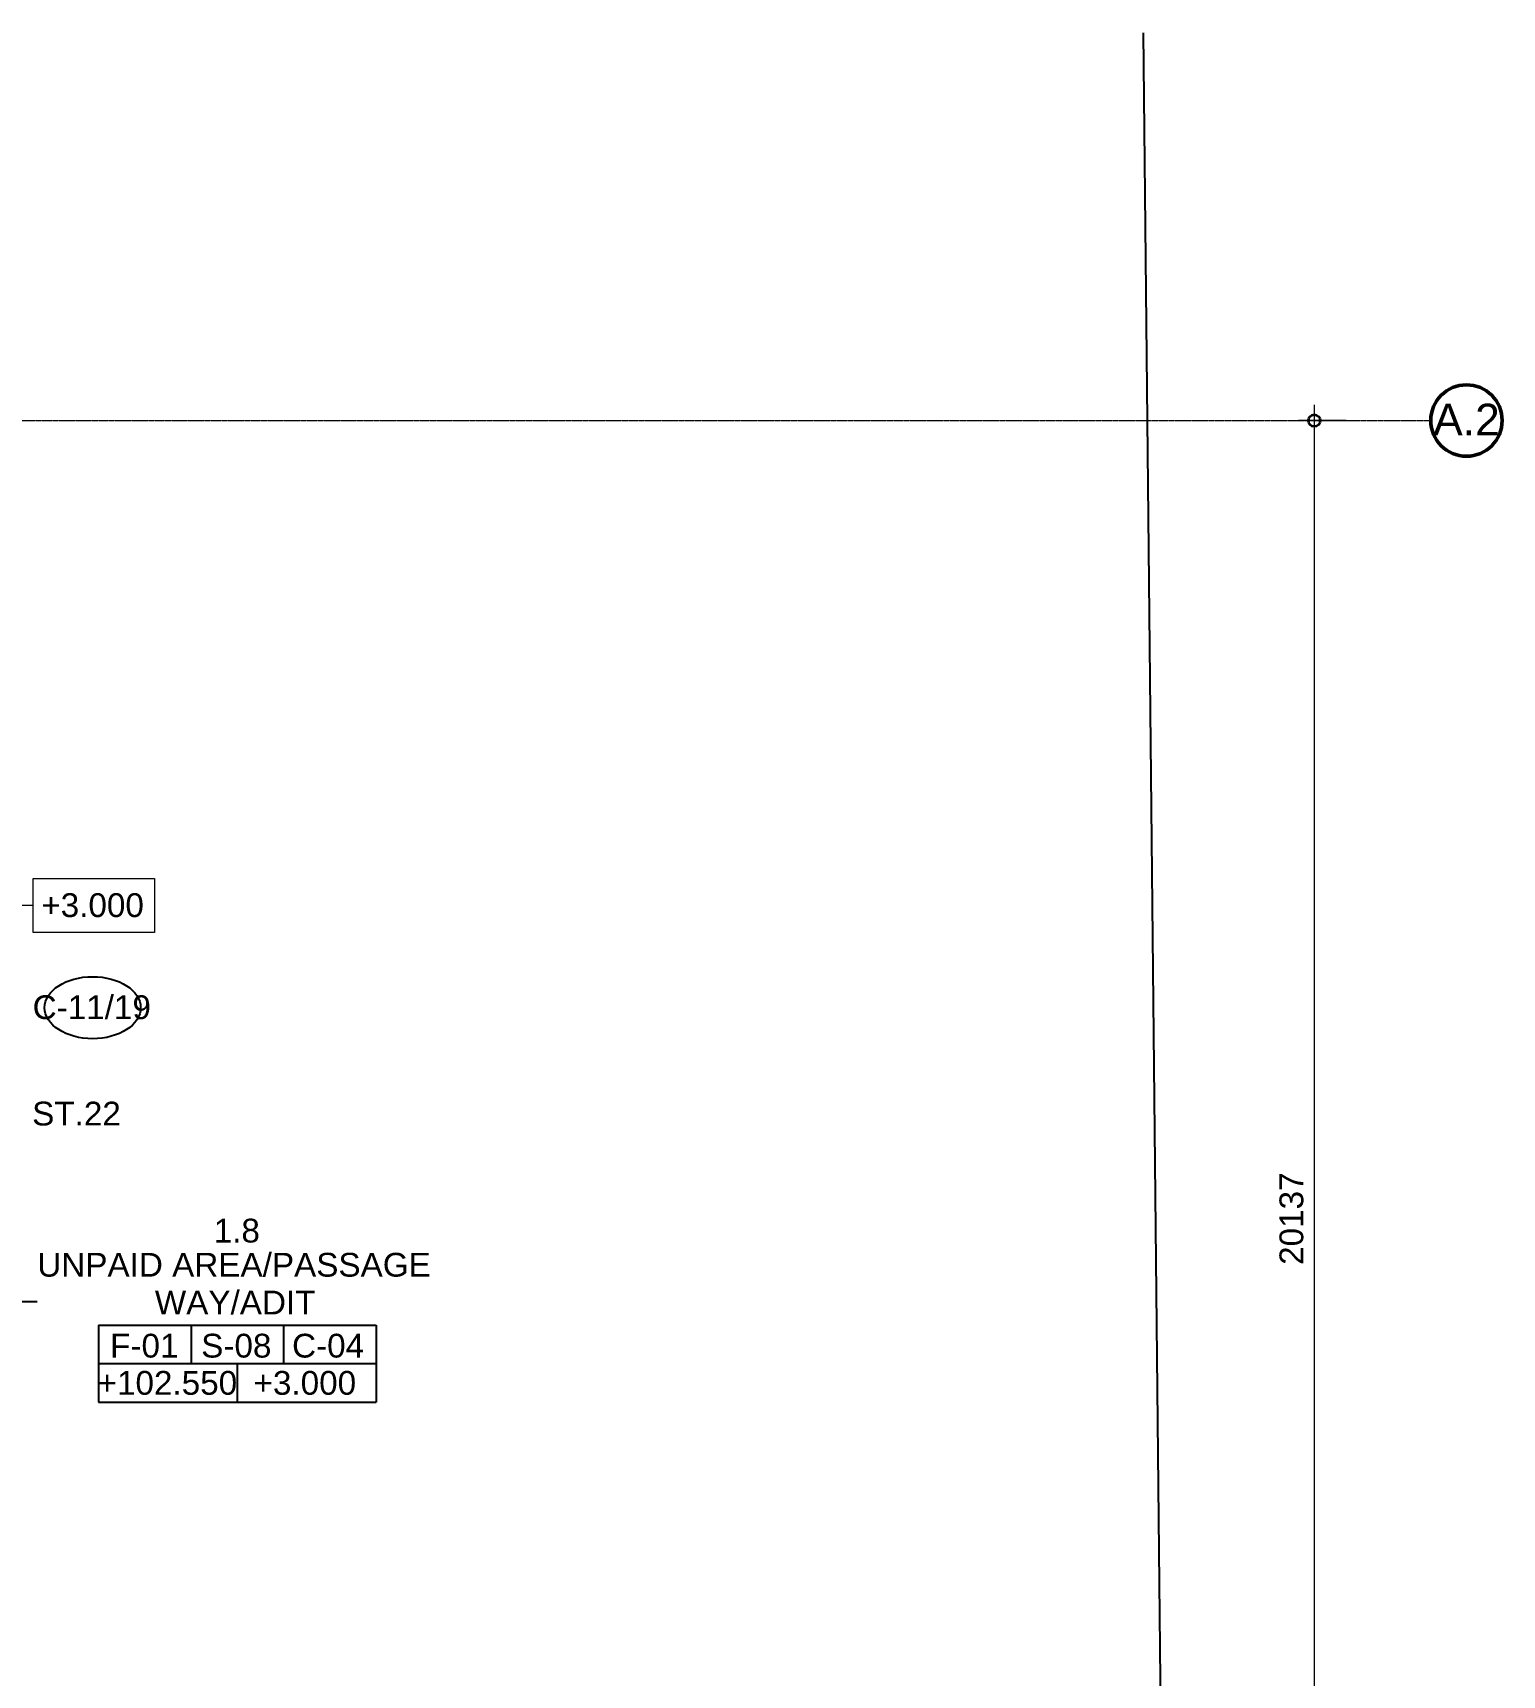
# Model space of a CAD drawing. Header units: millimetres. Extents: x -672391 to -598136, y -134 to 46410.
# Drawn here: x -617476 to -598958, y 20572 to 41277 of the extents above; entities that cross this region are included whole.
import ezdxf

# ---------------------------------------------------------------- set-up
doc = ezdxf.new("R2010")
doc.units = ezdxf.units.MM
doc.linetypes.add('DPA_Grid _ Level 100', pattern=[10, 5.5, -1.6, 1.3, -1.6])
for name, color, linetype, lineweight in [('A-ANNO-DIMS', 1, 'Continuous', 9), ('A-ANNO-DIMS-100', 1, 'Continuous', 9), ('A-ANNO-NOTE', 3, 'Continuous', 25), ('A-MASS', 2, 'Continuous', 35), ('A-ROOM-IDEN', 3, 'Continuous', 25), ('A-ROOM-LINE', 3, 'Continuous', 25), ('G-ANNO-TEXT', 3, 'Continuous', 9), ('S-GRID', 251, 'Continuous', 9), ('S-GRID-IDEN', 3, 'Continuous', 50), ('S-STRS-IDEN', 3, 'Continuous', 25)]:
    doc.layers.add(name, color=color, linetype=linetype, lineweight=lineweight)
doc.styles.add('Arial', font='arial.ttf', dxfattribs={"height": 400})
doc.styles.add('Arial_3', font='arial.ttf', dxfattribs={"height": 300})
doc.dimstyles.new('DPA-DIM-3_0_C-C', dxfattribs={"dimscale": 304.8, "dimtxt": 306.07782, "dimasz": 0.492126, "dimexe": 0.656168, "dimexo": 0.0625, "dimgap": 0.164042, "dimtad": 1, "dimdec": 0, "dimzin": 0, "dimdsep": 46, "dimtxsty": 'Arial_3', "dimblk1": 'DOTBLANK', "dimblk2": 'DOTBLANK', "dimsah": 1, "dimcen": 0.09, "dimdle": 0.656168, "dimadec": 8, "dimazin": 0, "dimtfac": 1, "dimtdec": 4, "dimtix": 1, "dimtmove": 0, "dimatfit": 3, "dimfxl": 1.312336, "dimfxlon": 1, "dimtvp": 1, "dimtolj": 1, "dimtzin": 0, "dimarcsym": 2})

# ---------------------------------------------------------------- blocks, each defined once
blk = doc.blocks.new('Grid - 100 Scale-2291345-4212-01 ENLARGED ENTRANCE 2 GROUND LEVEL - REFLECTED CEILING PLAN')
at = {"layer": 'S-GRID-IDEN'}
blk.add_circle((0, 0), 4.5, dxfattribs=at)
blk = doc.blocks.new('DIMBLOCK4-4212-01 ENLARGED ENTRANCE 2 GROUND LEVEL - REFLECTED CEILING PLAN')
at = {"layer": 'A-ANNO-DIMS-100'}
for p, q in [((-601325, 36589), (-601325, 16252)), ((-600925, 36389), (-601525, 36389)), ((-601325, 36389), (-600925, 36389)), ((-600925, 16252), (-601525, 16252)), ((-601325, 16252), (-600925, 16252))]:
    blk.add_line(p, q, dxfattribs=at)
at = {"layer": 'A-ANNO-DIMS-100', "lineweight": 35}
for centre in [(-601325, 36389), (-601325, 16252)]:
    blk.add_circle(centre, 75, dxfattribs=at)
at = {"layer": 'A-ANNO-DIMS-100', "color": 0, "insert": (-601764, 25744), "char_height": 300, "width": 1384.41, "attachment_point": 1, "rotation": 90, "line_spacing_factor": 0.941778, "style": 'Arial_3'}
blk.add_mtext('20137', dxfattribs=at)
blk = doc.blocks.new('_DotBlank')
at = {"color": 0, "linetype": 'ByBlock', "lineweight": -2}
blk.add_line((-0.5, 0), (-1, 0), dxfattribs=at)
blk.add_circle((0, 0), 0.5, dxfattribs=at)
blk = doc.blocks.new('DPA_Room Tag Box _Longer_ - Standard-4486008-4212-01 ENLARGED ENTRANCE 2 GROUND LEVEL - REFLECTED CEILING PLAN')
at = {"layer": 'A-ROOM-LINE'}
for p, q in [((-17.5, -2.98), (-17.5, -12.65)), ((-17.5, -2.98), (17.5, -2.98)), ((-5.83, -2.98), (-5.83, -7.81)), ((5.83, -2.98), (5.83, -7.81)), ((17.5, -2.98), (17.5, -12.65)), ((-17.5, -7.81), (17.5, -7.81)), ((0, -7.81), (0, -12.65)), ((-17.5, -12.65), (17.5, -12.65))]:
    blk.add_line(p, q, dxfattribs=at)
blk = doc.blocks.new('Ceiling Tags - Ceiling Tags-9510765-4212-01 ENLARGED ENTRANCE 2 GROUND LEVEL - REFLECTED CEILING PLAN')
at = {"layer": 'A-ANNO-NOTE'}
blk.add_ellipse((0, 0), major_axis=(6.05, 0), ratio=0.646436, dxfattribs=at)

msp = doc.modelspace()

# ---------------------------------------------------------------- linework, layer by layer
at = {"layer": 'A-MASS', "lineweight": 25}
msp.add_line((-603483, 41276.9), (-603187.3, 12882.9), dxfattribs=at)
at = {"layer": 'A-ROOM-IDEN'}
msp.add_line((-627948.9, 25280.3), (-617420.5, 25280.3), dxfattribs=at)
at = {"layer": 'G-ANNO-TEXT', "color": 50}
msp.add_line((-627353.3, 30279.5), (-617473.3, 30279.5), dxfattribs=at)
at = {"layer": 'G-ANNO-TEXT', "color": 50, "flags": 128}
msp.add_lwpolyline([(-617473.3, 30616.3), (-615943.9, 30616.3), (-615943.9, 29933.9), (-617473.3, 29933.9)], close=True, dxfattribs=at)
at = {"layer": 'S-GRID', "linetype": 'DPA_Grid _ Level 100'}
msp.add_line((-672390.7, 36389), (-599857.6, 36389), dxfattribs=at)

# ---------------------------------------------------------------- block references
at = {"layer": 'A-ANNO-NOTE', "xscale": 100, "yscale": 100, "zscale": 100}
msp.add_blockref('Ceiling Tags - Ceiling Tags-9510765-4212-01 ENLARGED ENTRANCE 2 GROUND LEVEL - REFLECTED CEILING PLAN', (-616722.7, 28986.3), dxfattribs=at)
at = {"layer": 'A-ROOM-IDEN', "xscale": 99.99999999999993, "yscale": 99.99999999999993, "zscale": 99.99999999999993}
msp.add_blockref('DPA_Room Tag Box _Longer_ - Standard-4486008-4212-01 ENLARGED ENTRANCE 2 GROUND LEVEL - REFLECTED CEILING PLAN', (-614900, 25280.3), dxfattribs=at)
at = {"layer": 'S-GRID-IDEN', "xscale": 99.99999999999993, "yscale": 99.99999999999993, "zscale": 99.99999999999993, "rotation": 269.9999999999994}
msp.add_blockref('Grid - 100 Scale-2291345-4212-01 ENLARGED ENTRANCE 2 GROUND LEVEL - REFLECTED CEILING PLAN', (-599407.6, 36389), dxfattribs=at)

# ---------------------------------------------------------------- texts
at = {"layer": 'A-ANNO-NOTE', "lineweight": 9, "insert": (-617479.1, 29142.5), "char_height": 300, "width": 1835.864, "attachment_point": 1, "style": 'Arial_3'}
msp.add_mtext('C-11/19', dxfattribs=at)
at = {"layer": 'A-ROOM-IDEN', "lineweight": 9, "char_height": 300, "attachment_point": 1, "style": 'Arial_3'}
for s, insert, width in [('1.8', (-615197.1, 26326.1), 721.519), ('UNPAID AREA/PASSAGE', (-617420.5, 25895.7), 6100.842), ('WAY/ADIT', (-615938.8, 25419.5), 2517.299), ('F-01', (-616502.6, 24875.5), 1058.227), ('S-08', (-615354.5, 24875.5), 1090.295), ('C-04', (-614209.4, 24875.5), 1114.346), ('+102.550', (-616660.7, 24406.7), 2172.573), ('+3.000', (-614694.9, 24406.7), 1595.358)]:
    msp.add_mtext(s, dxfattribs=dict(at, insert=insert, width=width))
at = {"layer": 'G-ANNO-TEXT', "color": 7, "insert": (-617370.1, 30429.5), "char_height": 300, "width": 1595.358, "attachment_point": 1, "style": 'Arial_3'}
msp.add_mtext('+3.000', dxfattribs=at)
at = {"layer": 'S-GRID-IDEN', "lineweight": 9, "insert": (-599826.4, 36601.5), "char_height": 400, "width": 1026.16, "attachment_point": 1, "style": 'Arial'}
msp.add_mtext('A.2', dxfattribs=at)
at = {"layer": 'S-STRS-IDEN', "lineweight": 9, "insert": (-617485.3, 27801.5), "char_height": 300, "width": 1386.919, "attachment_point": 1, "style": 'Arial_3'}
msp.add_mtext('ST.22', dxfattribs=at)

# ---------------------------------------------------------------- dimensions: what is measured, and where the dimension line sits
at = {"layer": 'A-ANNO-DIMS'}
dim = msp.add_linear_dim(base=(-601324.9, 16252), p1=(-600924.9, 36389), p2=(-600924.9, 16252), angle=90, dimstyle='DPA-DIM-3_0_C-C', override={"dimpost": '<>', "dimfxl": 20137.000087}, dxfattribs=at)
dim.commit()
dim.dimension.update_dxf_attribs({"geometry": 'DIMBLOCK4-4212-01 ENLARGED ENTRANCE 2 GROUND LEVEL - REFLECTED CEILING PLAN', "text_midpoint": (-601528.1, 26320.5)})

doc.saveas('drawing.dxf')
